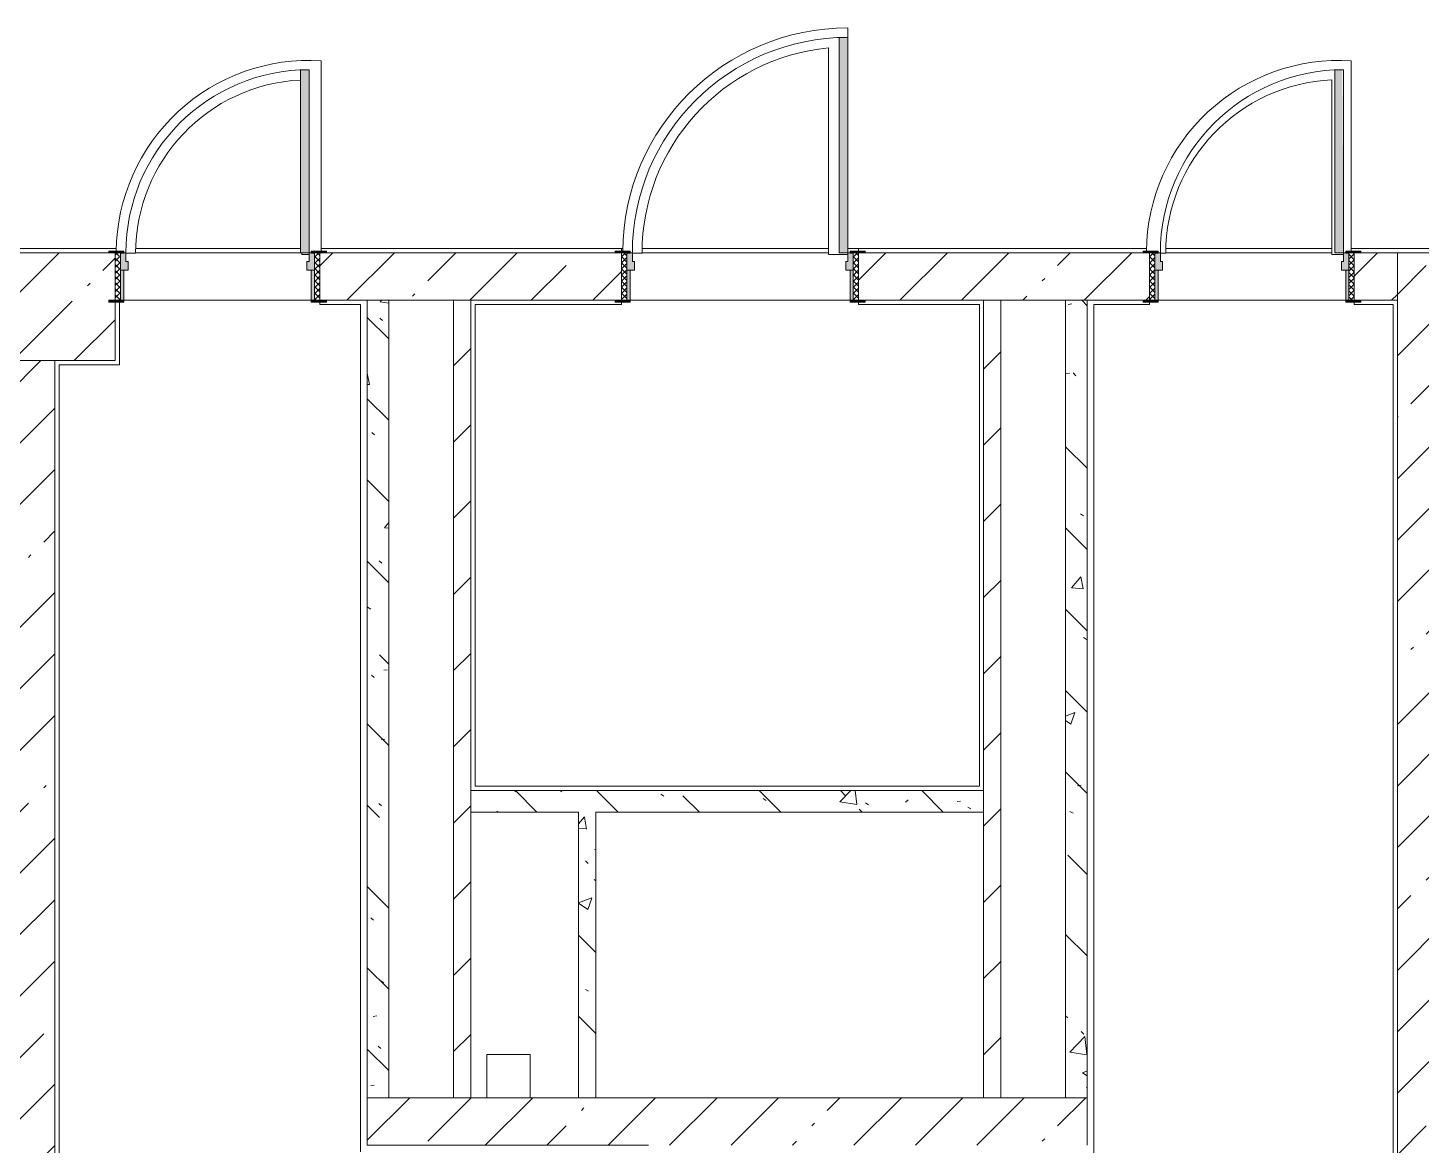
# Model space of a CAD drawing. Header units: millimetres. Extents: x -7229 to 196340, y -8553 to 29000.
# Drawn here: x 65505 to 71970, y 3760 to 8944 of the extents above; entities that cross this region are included whole.
import ezdxf

# ---------------------------------------------------------------- set-up
doc = ezdxf.new("R2010")
doc.units = ezdxf.units.MM
for name, color, linetype, lineweight, true_color in [('A-DOOR-3', 7, 'Continuous', 5, 0xe2e2e2), ('A-DOOR-4', 7, 'Continuous', 5, 0xaaaaaa), ('A-DOOR-FRAM-2', 7, 'Continuous', 5, 0xe2e2e2), ('A-DOOR-FRAM-3', 7, 'Continuous', 5, 0xaaaaaa), ('A-FLOR-2', 7, 'Continuous', 5, 0xaaaaaa), ('I-WALL-3', 7, 'Continuous', 5, 0x787878)]:
    doc.layers.add(name, color=color, linetype=linetype, lineweight=lineweight, true_color=true_color)
for name, color, linetype, lineweight in [('A-WALL-1', 7, 'Continuous', 9), ('I-WALL', 7, 'Continuous', 5), ('S-COLS', 7, 'Continuous', 5)]:
    doc.layers.add(name, color=color, linetype=linetype, lineweight=lineweight)
pattern_1 = [(45, (0, 0), (-285.1231, 285.1231), []), (45, (285.12, 0), (-285.1231, 285.1231), [504.031, -100.806, 16.764, -84.042])]
pattern_2 = [(45, (0, 0), (-176.7767, 176.7767), [])]
pattern_3 = [(135, (0, 0), (-377.1708, -377.1708), [533.4, -88.9, 17.78, -88.9]), (135, (0, 376.94), (-377.1708, -377.1708), []), (50, (0, 0), (637.6445, -55.7866), [66.675, -733.425]), (355, (0, 0), (-123.3494, 668.699), [53.34, -586.74]), (100.451, (53.14, -4.65), (514.299, 612.908), [56.665, -623.315]), (46.184, (0, 177.8), (948.7764, -147.15), [100.012, -1100.137]), (96.636, (79.1, 165.5), (830.909, 865.997), [84.998, -934.973]), (351.184, (0, 177.8), (830.918, 865.988), [80.01, -880.11]), (21, (88.9, 133.35), (530.6506, -357.9283), [66.675, -733.425]), (326, (88.9, 133.35), (216.308, 644.6585), [53.34, -586.74]), (71.451, (133.1, 103.5), (746.9596, 286.7243), [56.665, -623.315]), (37.5, (0, 0), (10.8105, 295.9426), [16.764, -562.864, 16.764, -578.866, -588.962]), (37.5, (0, 0), (10.8105, 295.9426), [-1175.258, 16.764, -572.198]), (7.5, (0, 0), (233.8692, 350.6318), [16.764, -322.834, 16.764, -549.529, -224.472]), (7.5, (0, 0), (233.8692, 350.6318), [-905.891, 16.764, -207.708]), (327.5, (-198.25, 0), (474.5678, -20.0513), [16.764, -205.486, 16.764, -676.656, -920.115]), (327.5, (-198.25, 0), (474.5678, -20.0513), [-915.67, 16.764, -903.351]), (317.5, (-287.15, 0), (518.4522, 88.9934), [16.764, -272.161, 16.764, -443.738, -653.415]), (317.5, (-287.15, 0), (518.4522, 88.9934), [-749.427, 16.764, -636.651])]
pattern_4 = [(135, (1826.41, 174.685), (-14.14214, -14.14214), []), (225, (1826.41, 174.685), (14.14214, -14.14214), [])]
pattern_5 = [(45, (-296.384, 174.685), (-14.1421, 14.1421), []), (135, (-296.384, 174.685), (-14.1421, -14.1421), [])]

# ---------------------------------------------------------------- blocks, each defined once
blk = doc.blocks.new('BSC_Колонна _Прямоугольная - 500х500-V15-1_2_3_птичка зашивка')
at = {"layer": 'S-COLS'}
h = blk.add_hatch(dxfattribs=at)
h.set_pattern_fill('FP_18', color=256, style=0, pattern_type=2)
h.set_pattern_definition([(45, (-65660, -7650), (-285.1231, 285.1231), []), (45, (-65374.88, -7650), (-285.1231, 285.1231), [504.031, -100.806, 16.764, -84.042])])
h.paths.add_polyline_path([(-30, -250), (250, -250), (250, 22), (220, 22), (220, 30), (250, 30), (250, 250), (-250, 250), (-250, -250)])
for p, q in [((220, 250), (-250, 250)), ((-250, 250), (-250, -250)), ((250, -250), (250, 22)), ((-250, -250), (250, -250))]:
    blk.add_line(p, q, dxfattribs=at)
blk = doc.blocks.new('110_Дверь_СКБ_1Ст_Внутренняя1 - Д-7_л__950x2100h_Туалет-21784696-1_2_3_птичка зашивка')
at = {"layer": 'A-DOOR-3'}
h = blk.add_hatch(color=256, dxfattribs=at)
h.paths.add_polyline_path([(-422.5, 30), (-402.5, 30), (-402.5, 70), (-412.5, 70), (-412.5, 110), (-437.5, 108), (-437.5, 30)])
h.paths.add_polyline_path([(447.5, 30), (462.5, 30), (462.5, 110), (437.5, 110), (437.5, 70), (427.5, 70), (427.5, 30), (437.5, 30)])
at = {"layer": 'A-DOOR-4'}
h = blk.add_hatch(dxfattribs=at)
h.set_pattern_fill('FP_70', color=256, style=0, pattern_type=2)
h.set_pattern_definition(pattern_4)
h.paths.add_polyline_path([(487.5, -110), (487.5, 110), (462.5, 110), (462.5, -110)])
at = {"layer": 'A-DOOR-FRAM-2'}
for points in [[(437.5, 110), (431.8, 960), (397.5, 960), (397.5, 110)], [(-462.5, 110), (-422.5, 110), (-422.5, 118), (-492.5, 117.6), (-492.5, 110), (-477.4, 110)], [(513.8, 110), (517.5, 110), (517.5, 118), (447.5, 118), (447.5, 110), (487.5, 110)], [(-422.5, -110), (-422.5, 30), (-437.5, 30), (-437.5, -110)], [(462.5, -110), (462.5, 30), (447.5, 30), (447.5, -110)], [(-422.5, -118), (-422.5, -110), (-492.5, -110), (-492.5, -118), (-437.5, -118)], [(480.2, -118), (517.5, -118), (517.5, -110), (447.5, -110), (447.5, -118), (462.5, -118)]]:
    blk.add_hatch(color=256, dxfattribs=at).paths.add_polyline_path(points)
at = {"layer": 'A-DOOR-FRAM-3'}
h = blk.add_hatch(dxfattribs=at)
h.set_pattern_fill('FP_71', color=256, style=0, pattern_type=2)
h.set_pattern_definition(pattern_5)
h.paths.add_polyline_path([(-437.5, -110), (-437.5, 110), (-462.5, 108), (-462.5, -110)])
at = {"layer": 'A-DOOR-4'}
for p, q in [((437.5, 960), (397.5, 960)), ((397.5, 960), (397.5, 110)), ((437.5, 110), (437.5, 960)), ((397.5, 110), (437.5, 110))]:
    blk.add_line(p, q, dxfattribs=at)
blk.add_arc((437.5, 110), 850, 90, 180, dxfattribs=at)
at = {"layer": 'A-DOOR-FRAM-3'}
for p, q in [((-422.5, 118), (-492.5, 118)), ((-492.5, 118), (-492.5, 110)), ((-492.5, 110), (-422.5, 110)), ((-437.5, 110), (-462.5, 110)), ((-462.5, 110), (-462.5, -110)), ((-412.5, 110), (-437.5, 110)), ((-437.5, 110), (-437.5, 30)), ((-437.5, -110), (-437.5, 110)), ((-422.5, 110), (-437.5, 110)), ((-437.5, 110), (-437.5, 109)), ((-437.5, 109), (-422.5, 109)), ((-422.5, 110), (-422.5, 118)), ((-422.5, 109), (-422.5, 110)), ((-412.5, 70), (-412.5, 110)), ((-402.5, 70), (-412.5, 70)), ((-402.5, 30), (-402.5, 70)), ((437.5, 70), (427.5, 70)), ((427.5, 70), (427.5, 30)), ((437.5, 110), (437.5, 70)), ((462.5, 110), (437.5, 110)), ((517.5, 118), (447.5, 118)), ((447.5, 118), (447.5, 110)), ((462.5, 110), (447.5, 110)), ((447.5, 110), (447.5, 109)), ((447.5, 110), (517.5, 110)), ((447.5, 109), (462.5, 109)), ((462.5, 30), (462.5, 110)), ((487.5, 110), (462.5, 110)), ((462.5, 110), (462.5, -110)), ((462.5, 109), (462.5, 110)), ((487.5, -110), (487.5, 110)), ((517.5, 110), (517.5, 118)), ((-437.5, 30), (-402.5, 30)), ((-422.5, 30), (-437.5, 30)), ((-437.5, 30), (-437.5, -110)), ((-422.5, -110), (-422.5, 30)), ((427.5, 30), (462.5, 30)), ((462.5, 30), (447.5, 30)), ((447.5, 30), (447.5, -110)), ((462.5, -110), (462.5, 30)), ((-422.5, -110), (-492.5, -110)), ((-492.5, -110), (-492.5, -118)), ((-492.5, -118), (-422.5, -118)), ((-462.5, -110), (-437.5, -110)), ((-437.5, -110), (-422.5, -110)), ((-422.5, -118), (-422.5, -110)), ((447.5, -110), (462.5, -110)), ((517.5, -110), (447.5, -110)), ((447.5, -110), (447.5, -118)), ((447.5, -118), (517.5, -118)), ((462.5, -110), (487.5, -110)), ((517.5, -118), (517.5, -110))]:
    blk.add_line(p, q, dxfattribs=at)
blk = doc.blocks.new('110_Дверь_СКБ_1Ст_Внутренняя1 - Д-7_л__950x2100h_Туалет-V60-1_2_3_птичка зашивка')
at = {"layer": 'A-DOOR-3'}
h = blk.add_hatch(color=256, dxfattribs=at)
h.paths.add_polyline_path([(462.5, 30), (462.5, 110), (437.5, 110), (437.5, 70), (427.5, 70), (427.5, 30), (447.5, 30)])
h.paths.add_polyline_path([(-437.5, 30), (-402.5, 30), (-402.5, 70), (-412.5, 70), (-412.5, 110), (-437.5, 108), (-437.5, 86.8)])
at = {"layer": 'A-DOOR-4'}
h = blk.add_hatch(dxfattribs=at)
h.set_pattern_fill('FP_70', color=256, style=0, pattern_type=2)
h.set_pattern_definition(pattern_4)
h.paths.add_polyline_path([(462.5, -110), (487.5, -110), (487.5, 110), (462.5, 110), (462.5, 86.8)])
at = {"layer": 'A-DOOR-FRAM-2'}
for points in [[(403.5, 110), (437.5, 110), (437.5, 960), (397.5, 960), (397.5, 110)], [(-437.5, 110), (-422.5, 110), (-422.5, 118), (-492.5, 118), (-492.5, 110), (-442.5, 110)], [(462.5, 110), (517.5, 110), (517.5, 118), (447.5, 118), (447.5, 110)], [(-422.5, -110), (-422.5, 30), (-437.5, 30), (-437.5, -110)], [(462.5, -110), (462.5, 30), (447.5, 30), (447.5, -110)], [(-442.5, -118), (-422.5, -118), (-422.5, -110), (-492.5, -110), (-492.5, -118), (-462.5, -118)], [(447.5, -118), (517.5, -118), (517.5, -110), (447.5, -110)]]:
    blk.add_hatch(color=256, dxfattribs=at).paths.add_polyline_path(points)
at = {"layer": 'A-DOOR-FRAM-3'}
h = blk.add_hatch(dxfattribs=at)
h.set_pattern_fill('FP_71', color=256, style=0, pattern_type=2)
h.set_pattern_definition(pattern_5)
h.paths.add_polyline_path([(-462.5, -110), (-437.5, -110), (-442.5, 110), (-462.5, 110), (-462.5, 86.8)])
at = {"layer": 'A-DOOR-4'}
for p, q in [((437.5, 960), (397.5, 960)), ((397.5, 960), (397.5, 110)), ((437.5, 110), (437.5, 960)), ((397.5, 110), (437.5, 110))]:
    blk.add_line(p, q, dxfattribs=at)
blk.add_arc((437.5, 110), 850, 90, 180, dxfattribs=at)
at = {"layer": 'A-DOOR-FRAM-3'}
for p, q in [((-422.5, 118), (-492.5, 118)), ((-492.5, 118), (-492.5, 110)), ((-492.5, 110), (-422.5, 110)), ((-437.5, 110), (-462.5, 110)), ((-462.5, 110), (-462.5, -110)), ((-412.5, 110), (-437.5, 110)), ((-437.5, 110), (-437.5, 30)), ((-437.5, -110), (-437.5, 110)), ((-422.5, 110), (-437.5, 110)), ((-437.5, 110), (-437.5, 109)), ((-437.5, 109), (-422.5, 109)), ((-422.5, 110), (-422.5, 118)), ((-422.5, 109), (-422.5, 110)), ((-412.5, 70), (-412.5, 110)), ((-402.5, 70), (-412.5, 70)), ((-402.5, 30), (-402.5, 70)), ((437.5, 70), (427.5, 70)), ((427.5, 70), (427.5, 30)), ((437.5, 110), (437.5, 70)), ((462.5, 110), (437.5, 110)), ((517.5, 118), (447.5, 118)), ((447.5, 118), (447.5, 110)), ((462.5, 110), (447.5, 110)), ((447.5, 110), (447.5, 109)), ((447.5, 110), (517.5, 110)), ((447.5, 109), (462.5, 109)), ((462.5, 30), (462.5, 110)), ((487.5, 110), (462.5, 110)), ((462.5, 110), (462.5, -110)), ((462.5, 109), (462.5, 110)), ((487.5, -110), (487.5, 110)), ((517.5, 110), (517.5, 118)), ((-437.5, 30), (-402.5, 30)), ((-422.5, 30), (-437.5, 30)), ((-437.5, 30), (-437.5, -110)), ((-422.5, -110), (-422.5, 30)), ((427.5, 30), (462.5, 30)), ((462.5, 30), (447.5, 30)), ((447.5, 30), (447.5, -110)), ((462.5, -110), (462.5, 30)), ((-422.5, -110), (-492.5, -110)), ((-492.5, -110), (-492.5, -118)), ((-492.5, -118), (-422.5, -118)), ((-462.5, -110), (-437.5, -110)), ((-437.5, -110), (-422.5, -110)), ((-422.5, -118), (-422.5, -110)), ((447.5, -110), (462.5, -110)), ((517.5, -110), (447.5, -110)), ((447.5, -110), (447.5, -118)), ((447.5, -118), (517.5, -118)), ((462.5, -110), (487.5, -110)), ((517.5, -118), (517.5, -110))]:
    blk.add_line(p, q, dxfattribs=at)
blk = doc.blocks.new('110_Дверь_СКБ_1Ст_Внутренняя1 - Д-4 _л_ 1100x2100h_су мгн-32399982-1_2_3_птичка зашивка')
at = {"layer": 'A-DOOR-3'}
h = blk.add_hatch(color=256, dxfattribs=at)
h.paths.add_polyline_path([(522.5, 30), (537.5, 30), (537.5, 110), (512.5, 110), (512.4, 70), (502.5, 70), (502.5, 30), (522.4, 30)])
h.paths.add_polyline_path([(-497.5, 30), (-477.5, 30), (-477.5, 70), (-487.5, 70), (-487.5, 110), (-512.5, 109), (-512.5, 30)])
at = {"layer": 'A-DOOR-4'}
h = blk.add_hatch(dxfattribs=at)
h.set_pattern_fill('FP_68', color=256, style=0, pattern_type=2)
h.set_pattern_definition([(135, (1751.41, 174.685), (-14.14214, -14.14214), []), (225, (1751.41, 174.685), (14.14214, -14.14214), [])])
h.paths.add_polyline_path([(562.5, -110), (562.5, 110), (537.5, 110), (537.5, -110), (557.5, -110)])
at = {"layer": 'A-DOOR-FRAM-2'}
for points in [[(511.8, 110), (512.5, 110), (512.5, 1110), (472.5, 1110), (472.5, 110)], [(-532.5, 110), (-497.5, 110), (-497.5, 118), (-567.5, 118), (-567.5, 110), (-537.5, 110)], [(592.5, 110), (592.5, 118), (522.5, 118), (522.5, 110), (562.5, 110)], [(-497.5, -110), (-497.5, 30), (-512.5, 30), (-512.5, -110)], [(537.5, -110), (537.5, 30), (522.5, 29.6), (522.5, -110)], [(-512.5, -118), (-497.5, -118), (-497.5, -110), (-567.5, -110), (-567.5, -118), (-533.8, -118)], [(592.5, -118), (592.5, -110), (522.5, -110), (522.5, -118), (562.5, -118)]]:
    blk.add_hatch(color=256, dxfattribs=at).paths.add_polyline_path(points)
at = {"layer": 'A-DOOR-FRAM-3'}
h = blk.add_hatch(dxfattribs=at)
h.set_pattern_fill('FP_69', color=256, style=0, pattern_type=2)
h.set_pattern_definition([(45, (-371.384, 174.685), (-14.1421, 14.1421), []), (135, (-371.384, 174.685), (-14.1421, -14.1421), [])])
h.paths.add_polyline_path([(-537.5, -110), (-512.5, -110), (-512.5, 110), (-537.5, 110), (-537.5, 86.8)])
at = {"layer": 'A-DOOR-4'}
for p, q in [((512.5, 1110), (472.5, 1110)), ((472.5, 1110), (472.5, 110)), ((512.5, 110), (512.5, 1110)), ((472.5, 110), (512.5, 110))]:
    blk.add_line(p, q, dxfattribs=at)
blk.add_arc((512.5, 110), 1000, 90, 180, dxfattribs=at)
at = {"layer": 'A-DOOR-FRAM-3'}
for p, q in [((-497.5, 118), (-567.5, 118)), ((-567.5, 118), (-567.5, 110)), ((-567.5, 110), (-497.5, 110)), ((-512.5, 110), (-537.5, 110)), ((-537.5, 110), (-537.5, -110)), ((-487.5, 110), (-512.5, 110)), ((-512.5, 110), (-512.5, 30)), ((-512.5, -110), (-512.5, 110)), ((-497.5, 110), (-512.5, 110)), ((-512.5, 110), (-512.5, 109)), ((-512.5, 109), (-497.5, 109)), ((-497.5, 110), (-497.5, 118)), ((-497.5, 109), (-497.5, 110)), ((-487.5, 70), (-487.5, 110)), ((-477.5, 70), (-487.5, 70)), ((-477.5, 30), (-477.5, 70)), ((512.5, 70), (502.5, 70)), ((502.5, 70), (502.5, 30)), ((512.5, 110), (512.5, 70)), ((537.5, 110), (512.5, 110)), ((592.5, 118), (522.5, 118)), ((522.5, 118), (522.5, 110)), ((537.5, 110), (522.5, 110)), ((522.5, 110), (522.5, 109)), ((522.5, 110), (592.5, 110)), ((522.5, 109), (537.5, 109)), ((537.5, 30), (537.5, 110)), ((562.5, 110), (537.5, 110)), ((537.5, 110), (537.5, -110)), ((537.5, 109), (537.5, 110)), ((562.5, -110), (562.5, 110)), ((592.5, 110), (592.5, 118)), ((-512.5, 30), (-477.5, 30)), ((-497.5, 30), (-512.5, 30)), ((-512.5, 30), (-512.5, -110)), ((-497.5, -110), (-497.5, 30)), ((502.5, 30), (537.5, 30)), ((537.5, 30), (522.5, 30)), ((522.5, 30), (522.5, -110)), ((537.5, -110), (537.5, 30)), ((-497.5, -110), (-567.5, -110)), ((-567.5, -110), (-567.5, -118)), ((-567.5, -118), (-497.5, -118)), ((-537.5, -110), (-512.5, -110)), ((-512.5, -110), (-497.5, -110)), ((-497.5, -118), (-497.5, -110)), ((522.5, -110), (537.5, -110)), ((592.5, -110), (522.5, -110)), ((522.5, -110), (522.5, -118)), ((522.5, -118), (592.5, -118)), ((537.5, -110), (562.5, -110)), ((592.5, -118), (592.5, -110))]:
    blk.add_line(p, q, dxfattribs=at)

msp = doc.modelspace()

# ---------------------------------------------------------------- hatches: boundary and pattern name
at = {"layer": 'I-WALL'}
h = msp.add_hatch(dxfattribs=at)
h.set_pattern_fill('FP_1', color=256, style=0, pattern_type=2)
h.set_pattern_definition(pattern_1)
h.paths.add_polyline_path([(69660.8, 7680), (70710, 7680), (70710, 7900), (69360, 7900), (69360, 7680), (69390, 7680)])
h.paths.add_polyline_path([(71860, 7680), (71860, 7900), (71660, 7900), (71660, 7680), (71690, 7680)])
h.paths.add_polyline_path([(67856.9, 7680), (68260, 7680), (68260, 7900), (66860, 7900), (66860, 7680), (67635, 7680)])
h = msp.add_hatch(dxfattribs=at)
h.set_pattern_fill('FP_1', color=256, style=0, pattern_type=2)
h.set_pattern_definition(pattern_1)
h.paths.add_polyline_path([(71860, -100), (72080, -100), (72080, 7900), (71860, 7900), (71860, -63.2)])
h = msp.add_hatch(dxfattribs=at)
h.set_pattern_fill('FP_43', color=256, style=0, pattern_type=2)
h.set_pattern_definition(pattern_2)
h.paths.add_polyline_path([(67560, 3980), (67560, 7680), (67480, 7680), (67480, 3980)])
h = msp.add_hatch(dxfattribs=at)
h.set_pattern_fill('FP_43', color=256, style=0, pattern_type=2)
h.set_pattern_definition(pattern_2)
h.paths.add_polyline_path([(70020, 3980), (70020, 7680), (69940, 7680), (69940, 3980)])
h = msp.add_hatch(dxfattribs=at)
h.set_pattern_fill('FP_1', color=256, style=0, pattern_type=2)
h.set_pattern_definition(pattern_1)
h.paths.add_polyline_path([(65630, 400), (65630, 7400), (65410, 7400), (65410, 400)])
h = msp.add_hatch(dxfattribs=at)
h.set_pattern_fill('FP_1', color=256, style=0, pattern_type=2)
h.set_pattern_definition(pattern_1)
h.paths.add_polyline_path([(67856.9, 3760), (70420, 3760), (70420, 3980), (67080, 3980), (67080, 3760), (67635, 3760)])
at = {"layer": 'I-WALL-3'}
h = msp.add_hatch(dxfattribs=at)
h.set_pattern_fill('FP_30', color=256, style=0, pattern_type=2)
h.set_pattern_definition(pattern_3)
h.paths.add_polyline_path([(67080, 3980), (67180, 3980), (67180, 7680), (67080, 7680), (67080, 4300.5)])
h = msp.add_hatch(dxfattribs=at)
h.set_pattern_fill('FP_30', color=256, style=0, pattern_type=2)
h.set_pattern_definition(pattern_3)
h.paths.add_polyline_path([(70420, 3980), (70420, 7680), (70320, 7680), (70320, 3980)])
h = msp.add_hatch(dxfattribs=at)
h.set_pattern_fill('FP_30', color=256, style=0, pattern_type=2)
h.set_pattern_definition(pattern_3)
h.paths.add_polyline_path([(67752.2, 5305), (69940, 5305), (69940, 5405), (67560, 5405), (67563.5, 5305), (67635, 5305)])
h = msp.add_hatch(dxfattribs=at)
h.set_pattern_fill('FP_30', color=256, style=0, pattern_type=2)
h.set_pattern_definition(pattern_3)
h.paths.add_polyline_path([(68140, 3980), (68140, 5305), (68060, 5305), (68060, 3980)])

# ---------------------------------------------------------------- linework, layer by layer
at = {"layer": 'A-FLOR-2'}
for p, q in [((69310, 8900), (69310, 8944)), ((69220, 8850.7), (69220, 7892.9)), ((66866, 7908), (66866, 8791.2)), ((71646, 7908), (71646, 8791.2)), ((71556, 8702.3), (71556, 7892.9)), ((38740, 7920), (65916.3, 7920)), ((65960, 7898), (66005, 7898)), ((66770, 7900), (66005.1, 7900)), ((66006.3, 7920), (66770, 7920)), ((66776, 7900), (66776, 7892.9)), ((66776, 7892.9), (66810, 7892.9)), ((68266.1, 7920), (66866, 7920)), ((68260, 7920), (68260, 7908)), ((68310, 7899), (68355, 7899)), ((68356.2, 7920), (69220, 7920)), ((69220, 7892.9), (69310, 7892.9)), ((70696.3, 7920), (69310, 7920)), ((69360, 7908), (69360, 7920)), ((70760, 7898), (70785, 7898)), ((70786.3, 7920), (71556, 7920)), ((71556, 7892.9), (71610, 7892.9)), ((71646, 7920), (72304.9, 7920)), ((65930, 7672), (65930, 7380)), ((66860, 7660), (66860, 7672)), ((67049, 7660), (66860, 7660)), ((67049, 7660), (67049, 3729)), ((68260, 7660), (67580, 7660)), ((67580, 7660), (67580, 5425)), ((68260, 7672), (68260, 7660)), ((69360, 7660), (69360, 7672)), ((69920, 7660), (69360, 7660)), ((69920, 5425), (69920, 7660)), ((70710, 7660), (70451, 7660)), ((70451, 2347.5), (70451, 7660)), ((70710, 7672), (70710, 7660)), ((71660, 7660), (71660, 7672)), ((71840, 7660), (71660, 7660)), ((71840, 515.6), (71840, 7660)), ((65930, 7380), (65650, 7380)), ((65650, 7380), (65650, 515.5)), ((67580, 5425), (69920, 5425)), ((67635, 3980), (67635, 4180)), ((67635, 4180), (67835, 4180)), ((67835, 4180), (67835, 3980))]:
    msp.add_line(p, q, dxfattribs=at)
for centre, radius, start, end in [((69310, 7899), 1045, 90, 179.50487), ((66810, 7898), 895, 86.41414, 179.35657), ((69310, 7900), 955, 95.40763, 180.06083), ((71590, 7898), 895, 86.41414, 179.35657), ((66810, 7898), 805, 92.85121, 180), ((71590, 7898), 805, 92.42307, 180)]:
    msp.add_arc(centre, radius, start, end, dxfattribs=at)
at = {"layer": 'A-WALL-1'}
for p, q in [((67180, 7680), (67080, 7680)), ((67560, 7680), (67480, 7680)), ((70020, 7680), (69940, 7680)), ((70420, 7680), (70320, 7680)), ((67560, 5405), (67560, 5305)), ((69940, 5305), (69940, 5405)), ((67080, 3980), (67180, 3980)), ((67480, 3980), (67560, 3980)), ((68060, 3980), (68140, 3980)), ((69940, 3980), (70020, 3980))]:
    msp.add_line(p, q, dxfattribs=at)
at = {"layer": 'I-WALL'}
for p, q in [((66005.1, 7900), (66770, 7900)), ((68230, 7900), (66890, 7900)), ((68354.2, 7900), (69220, 7900)), ((70680, 7900), (69390, 7900)), ((70785.1, 7900), (71556, 7900)), ((72250, 7900), (71690, 7900)), ((71860, 7900), (71860, 515.5)), ((66820, 7680), (65950, 7680)), ((66890, 7680), (67080, 7680)), ((67080, 7680), (67080, 3760)), ((67180, 7680), (67480, 7680)), ((67180, 3980), (67180, 7680)), ((67480, 7680), (67480, 3980)), ((67560, 7680), (68230, 7680)), ((67560, 5405), (67560, 7680)), ((69320, 7680), (68300, 7680)), ((69390, 7680), (69940, 7680)), ((69940, 7680), (69940, 5405)), ((70020, 7680), (70320, 7680)), ((70020, 3980), (70020, 7680)), ((70320, 7680), (70320, 3980)), ((70420, 7680), (70680, 7680)), ((70420, 3760), (70420, 7680)), ((71620, 7680), (70750, 7680)), ((71690, 7680), (71860, 7680)), ((65630, 400), (65630, 7400)), ((69940, 5405), (67560, 5405)), ((67560, 3980), (67560, 5305)), ((67560, 5305), (68060, 5305)), ((68060, 5305), (68060, 3980)), ((68140, 5305), (69940, 5305)), ((68140, 3980), (68140, 5305)), ((69940, 5305), (69940, 3980)), ((67480, 3980), (67180, 3980)), ((68060, 3980), (67560, 3980)), ((69940, 3980), (68140, 3980)), ((70420, 3980), (70020, 3980)), ((67080, 3760), (68385, 3760))]:
    msp.add_line(p, q, dxfattribs=at)

# ---------------------------------------------------------------- block references
at = {"layer": 'A-DOOR-4'}
for name, p in [('110_Дверь_СКБ_1Ст_Внутренняя1 - Д-4 _л_ 1100x2100h_су мгн-32399982-1_2_3_птичка зашивка', (68797.5, 7790)), ('110_Дверь_СКБ_1Ст_Внутренняя1 - Д-7_л__950x2100h_Туалет-V60-1_2_3_птичка зашивка', (66372.5, 7790)), ('110_Дверь_СКБ_1Ст_Внутренняя1 - Д-7_л__950x2100h_Туалет-21784696-1_2_3_птичка зашивка', (71172.5, 7790))]:
    msp.add_blockref(name, p, dxfattribs=at)
at = {"layer": 'S-COLS'}
msp.add_blockref('BSC_Колонна _Прямоугольная - 500х500-V15-1_2_3_птичка зашивка', (65660, 7650), dxfattribs=at)

doc.saveas('drawing.dxf')
